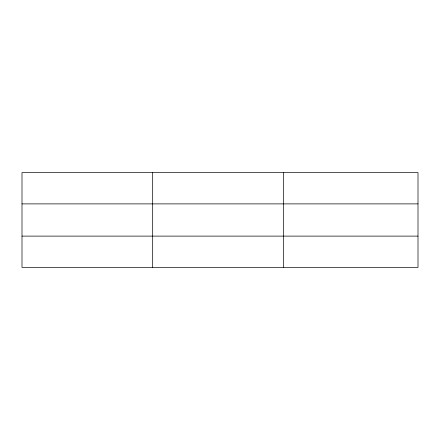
<?xml version="1.0" encoding="UTF-8"?>
<svg xmlns="http://www.w3.org/2000/svg" width="440" height="440" viewBox="0 0 440 440"><rect width="100%" height="100%" fill="white"/><g stroke="black" fill="none" stroke-linecap="round" stroke-linejoin="round"><path stroke-width="0.66" d="M152.68 267.399L152.68 172.601M283.36 267.399L283.36 172.601M418 203.885L418 172.601L22 172.601L22 267.399L418 267.399L418 203.885L22 203.885M22 236.115L418 236.115"/></g></svg>
